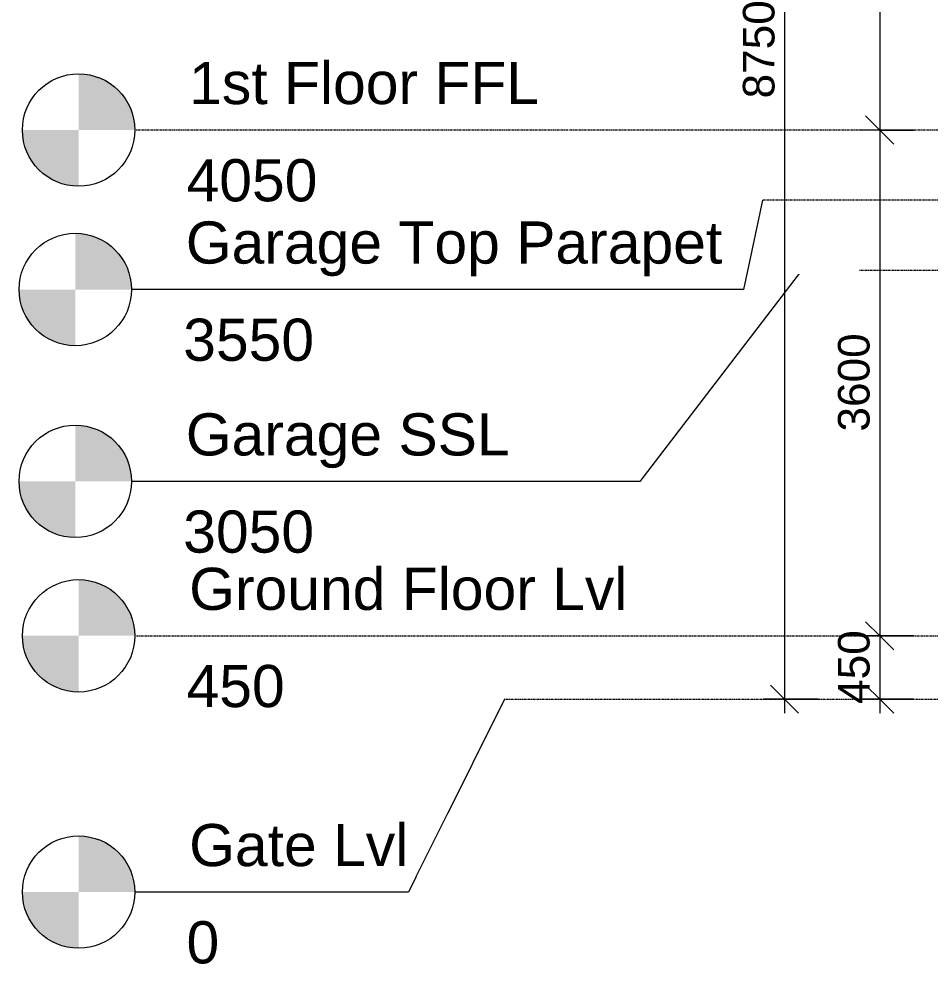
# Model space of a CAD drawing. Header units: millimetres. Extents: x -25665 to 25841, y -6376 to 15610.
# Drawn here: x -25665 to -19171, y -1956 to 4840 of the extents above; entities that cross this region are included whole.
import ezdxf

# ---------------------------------------------------------------- set-up
doc = ezdxf.new("R2010")
doc.units = ezdxf.units.MM
doc.linetypes.add('Centre', pattern=[31.75, 6.35, -4.75, 15.9, -4.75])
for name, color, linetype, lineweight in [('A-ANNO-DIMS', 211, 'Continuous', 9), ('A-ANNO-DIMS-100', 211, 'Continuous', 9), ('A-FLOR-LEVL', 51, 'Continuous', 9)]:
    doc.layers.add(name, color=color, linetype=linetype, lineweight=lineweight)
doc.styles.add('Arial', font='arial.ttf', dxfattribs={"height": 300})
doc.styles.add('Arial_3', font='arial.ttf', dxfattribs={"height": 225})
doc.dimstyles.new('Ele-dim-100', dxfattribs={"dimscale": 304.8, "dimtxt": 229.558365, "dimasz": 0.656168, "dimexe": 0.492126, "dimexo": 0.0625, "dimgap": 0.016404, "dimtad": 1, "dimdec": 0, "dimrnd": 5, "dimzin": 0, "dimdsep": 46, "dimtxsty": 'Arial_3', "dimblk1": 'OBLIQUE', "dimblk2": 'OBLIQUE', "dimsah": 1, "dimcen": 0.09, "dimdle": 0.328084, "dimazin": 0, "dimtfac": 1, "dimtdec": 4, "dimtix": 1, "dimtmove": 0, "dimatfit": 3, "dimfxl": 0.787402, "dimfxlon": 1, "dimtvp": 1, "dimtolj": 1, "dimtzin": 0, "dimarcsym": 2})
doc.dimstyles.new('Ele-dim-100_1', dxfattribs={"dimscale": 304.8, "dimtxt": 229.558365, "dimasz": 0.656168, "dimexe": 0.492126, "dimexo": 0.0625, "dimgap": 0.016404, "dimtad": 1, "dimdec": 0, "dimrnd": 5, "dimzin": 0, "dimdsep": 46, "dimtxsty": 'Arial_3', "dimblk1": 'OBLIQUE', "dimblk2": 'OBLIQUE', "dimsah": 1, "dimcen": 0.09, "dimdle": 0.328084, "dimazin": 0, "dimtfac": 1, "dimtdec": 4, "dimtix": 1, "dimtmove": 2, "dimatfit": 3, "dimfxl": 0.787402, "dimfxlon": 1, "dimtvp": 1, "dimtolj": 1, "dimtzin": 0, "dimarcsym": 2})

# ---------------------------------------------------------------- blocks, each defined once
blk = doc.blocks.new('Level - Standard-24867-Section - D')
at = {"layer": 'A-FLOR-LEVL'}
h = blk.add_hatch(color=256, dxfattribs=at)
edge = h.paths.add_edge_path()
edge.add_line((-25240.8, -1373.8), (-24840.8, -1373.8))
edge.add_arc((-25240.8, -1373.8), 400, 0, 90)
edge.add_line((-25240.8, -973.8), (-25240.8, -1373.8))
h = blk.add_hatch(color=256, dxfattribs=at)
edge = h.paths.add_edge_path()
edge.add_line((-25240.8, -1773.8), (-25240.8, -1373.8))
edge.add_line((-25240.8, -1373.8), (-25640.8, -1373.8))
edge.add_arc((-25240.8, -1373.8), 400, 180, 270)
blk.add_circle((-25240.8, -1373.8), 400, dxfattribs=at)
blk = doc.blocks.new('DIMBLOCK2-Section - D')
at = {"layer": 'A-ANNO-DIMS-100', "transparency": 16777216}
for p, q in [((-19536.1, 7550), (-19636.1, 7650)), ((-19296.1, 7550), (-19686.1, 7550)), ((-19536.1, 7550), (-19536.1, 4050)), ((-19536.1, 7550), (-19436.1, 7450)), ((-19536.1, 7550), (-19296.1, 7550)), ((-19536.1, 4050), (-19636.1, 4150)), ((-19296.1, 4050), (-19686.1, 4050)), ((-19536.1, 4050), (-19436.1, 3950)), ((-19536.1, 4050), (-19296.1, 4050))]:
    blk.add_line(p, q, dxfattribs=at)
at = {"layer": 'A-ANNO-DIMS-100', "color": 0, "transparency": 16777216, "insert": (-19833.2, 5453.9), "char_height": 225, "width": 830.648, "attachment_point": 1, "rotation": 90, "line_spacing_factor": 0.941778, "style": 'Arial_3'}
blk.add_mtext('3500', dxfattribs=at)
blk = doc.blocks.new('_Oblique')
at = {"color": 0, "linetype": 'ByBlock', "lineweight": -2}
blk.add_line((-0.5, -0.5), (0.5, 0.5), dxfattribs=at)
blk = doc.blocks.new('DIMBLOCK3-Section - D')
at = {"layer": 'A-ANNO-DIMS-100', "transparency": 16777216}
for p, q in [((-19536.1, 4050), (-19636.1, 4150)), ((-19296.1, 4050), (-19686.1, 4050)), ((-19536.1, 4050), (-19536.1, 450)), ((-19536.1, 4050), (-19436.1, 3950)), ((-19536.1, 4050), (-19296.1, 4050)), ((-19536.1, 450), (-19636.1, 550)), ((-19296.1, 450), (-19686.1, 450)), ((-19536.1, 450), (-19436.1, 350)), ((-19536.1, 450), (-19296.1, 450))]:
    blk.add_line(p, q, dxfattribs=at)
at = {"layer": 'A-ANNO-DIMS-100', "color": 0, "transparency": 16777216, "insert": (-19833.2, 1903.9), "char_height": 225, "width": 830.648, "attachment_point": 1, "rotation": 90, "line_spacing_factor": 0.941778, "style": 'Arial_3'}
blk.add_mtext('3600', dxfattribs=at)
blk = doc.blocks.new('DIMBLOCK4-Section - D')
at = {"layer": 'A-ANNO-DIMS-100', "transparency": 16777216}
for p, q in [((-19536.1, 450), (-19636.1, 550)), ((-19296.1, 450), (-19686.1, 450)), ((-19536.1, 450), (-19536.1, -100)), ((-19536.1, 450), (-19436.1, 350)), ((-19536.1, 450), (-19296.1, 450)), ((-19536.1, 0), (-19636.1, 100)), ((-19296.1, 0), (-19686.1, 0)), ((-19536.1, 0), (-19436.1, -100)), ((-19536.1, 0), (-19296.1, 0))]:
    blk.add_line(p, q, dxfattribs=at)
at = {"layer": 'A-ANNO-DIMS-100', "color": 0, "transparency": 16777216, "insert": (-19833.2, -34.6), "char_height": 225, "width": 622.986, "attachment_point": 1, "rotation": 90, "line_spacing_factor": 0.941778, "style": 'Arial_3'}
blk.add_mtext('450', dxfattribs=at)
blk = doc.blocks.new('DIMBLOCK5-Section - D')
at = {"layer": 'A-ANNO-DIMS-100', "transparency": 16777216}
for p, q in [((-20213.2, 8750), (-20313.2, 8850)), ((-20213.2, 8850), (-20213.2, -100)), ((-19973.2, 8750), (-20363.2, 8750)), ((-20213.2, 8750), (-20113.2, 8650)), ((-20213.2, 8750), (-19973.2, 8750)), ((-20213.2, 0), (-20313.2, 100)), ((-19973.2, 0), (-20363.2, 0)), ((-20213.2, 0), (-20113.2, -100)), ((-20213.2, 0), (-19973.2, 0))]:
    blk.add_line(p, q, dxfattribs=at)
at = {"layer": 'A-ANNO-DIMS-100', "color": 0, "transparency": 16777216, "insert": (-20510.3, 4274.9), "char_height": 225, "width": 830.648, "attachment_point": 1, "rotation": 90, "line_spacing_factor": 0.941778, "style": 'Arial_3'}
blk.add_mtext('8750', dxfattribs=at)

msp = doc.modelspace()

# ---------------------------------------------------------------- linework, layer by layer
at = {"layer": 'A-FLOR-LEVL', "linetype": 'Centre'}
for p, q in [((-17553.6, 4050), (-24840.8, 4050)), ((-18500.8, 3550), (-20371.4, 3550)), ((-18500.8, 3050), (-20093.9, 3050)), ((-24840.8, 450), (-17553.6, 450)), ((-22208.1, 0), (-17553.6, 0))]:
    msp.add_line(p, q, dxfattribs=at)
at = {"layer": 'A-FLOR-LEVL'}
for p, q in [((-20093.9, 3050), (-21243.7, 1549.3)), ((-20505.2, 2915), (-24864.5, 2915)), ((-21243.7, 1549.3), (-24864.5, 1549.3)), ((-22892.3, -1373.8), (-24840.8, -1373.8))]:
    msp.add_line(p, q, dxfattribs=at)

# ---------------------------------------------------------------- block references
for p in [(0, 5423.8), (-23.7, 4288.8), (-23.7, 2923.2), (0, 1823.8), (0, 0)]:
    msp.add_blockref('Level - Standard-24867-Section - D', p, dxfattribs=at)

# ---------------------------------------------------------------- texts
at = {"layer": 'A-FLOR-LEVL', "char_height": 300, "attachment_point": 1, "style": 'Arial', "bg_fill": 3, "box_fill_scale": 1.25, "bg_fill_color": 256, "bg_fill_true_color": 13158600, "bg_fill_transparency": 0}
for s, insert, width in [('1st Floor FFL', (-24453.6, 4534.4), 3062.446), ('4050', (-24472.3, 3842.6), 1154.43), ('3550', (-24496.1, 2707.6), 1154.43), ('Garage SSL', (-24477.3, 2033.7), 2845.991), ('Ground Floor Lvl', (-24453.6, 934.4), 3848.1), ('450', (-24472.3, 242.6), 865.822), ('Gate Lvl', (-24453.6, -889.4), 1932.067), ('0', (-24472.3, -1581.3), 288.607)]:
    msp.add_mtext(s, dxfattribs=dict(at, insert=insert, width=width))

# ---------------------------------------------------------------- dimensions: what is measured, and where the dimension line sits
at = {"layer": 'A-ANNO-DIMS'}
for base, p1, p2, override, picture, middle in [((-19536.1, 4050), (-19296.1, 7550), (-19296.1, 4050), {"dimpost": '<>', "dimfxl": 3500}, 'DIMBLOCK2-Section - D', (-19656, 5800)), ((-19536.1, 0), (-19296.1, 450), (-19296.1, 0), {"dimpost": '<>', "dimfxl": 450}, 'DIMBLOCK4-Section - D', (-19656, 225))]:
    dim = msp.add_linear_dim(base=base, p1=p1, p2=p2, angle=90, dimstyle='Ele-dim-100', override=override, dxfattribs=at)
    dim.commit()
    dim.dimension.update_dxf_attribs({"geometry": picture, "text_midpoint": middle})

# ---------------------------------------------------------------- next in the draw order: linework, layer by layer
at = {"layer": 'A-FLOR-LEVL'}
msp.add_line((-22208.1, 0), (-22892.3, -1373.8), dxfattribs=at)

# ---------------------------------------------------------------- next in the draw order: texts
at = {"layer": 'A-FLOR-LEVL', "char_height": 300, "attachment_point": 1, "style": 'Arial', "bg_fill": 3, "box_fill_scale": 1.25, "bg_fill_color": 256, "bg_fill_true_color": 13158600, "bg_fill_transparency": 0}
for s, insert, width in [('Garage Top Parapet', (-24477.3, 3399.4), 4721.939), ('3050', (-24496.1, 1341.9), 1154.43)]:
    msp.add_mtext(s, dxfattribs=dict(at, insert=insert, width=width))

# ---------------------------------------------------------------- next in the draw order: linework, layer by layer
at = {"layer": 'A-FLOR-LEVL'}
msp.add_line((-20371.4, 3550), (-20505.2, 2915), dxfattribs=at)

# ---------------------------------------------------------------- next in the draw order: dimensions: what is measured, and where the dimension line sits
at = {"layer": 'A-ANNO-DIMS'}
dim = msp.add_linear_dim(base=(-20213.2, 0), p1=(-19973.2, 8750), p2=(-19973.2, 0), angle=90, dimstyle='Ele-dim-100_1', override={"dimpost": '<>', "dimfxl": 8750}, dxfattribs=at)
dim.commit()
dim.dimension.update_dxf_attribs({"geometry": 'DIMBLOCK5-Section - D', "text_midpoint": (-20360.3, 4690.3), "dimtype": 160, "text_rotation": 90})
dim = msp.add_linear_dim(base=(-19536.1, 450), p1=(-19296.1, 4050), p2=(-19296.1, 450), angle=90, dimstyle='Ele-dim-100', override={"dimpost": '<>', "dimfxl": 3600}, dxfattribs=at)
dim.commit()
dim.dimension.update_dxf_attribs({"geometry": 'DIMBLOCK3-Section - D', "text_midpoint": (-19656, 2250)})

doc.saveas('drawing.dxf')
